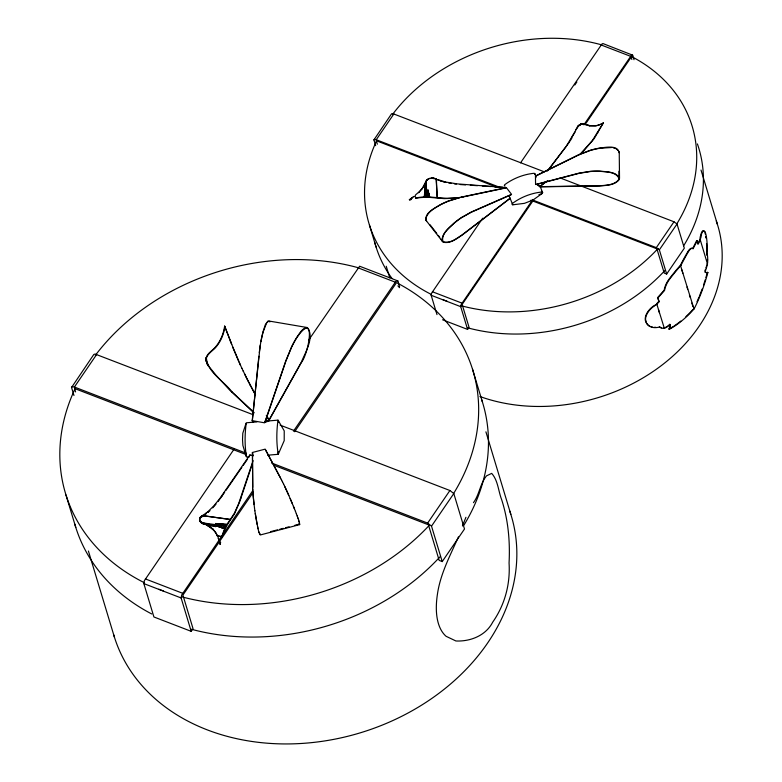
<?xml version="1.0" encoding="UTF-8"?>
<svg xmlns="http://www.w3.org/2000/svg" width="782" height="782" viewBox="0 0 782 782"><rect width="100%" height="100%" fill="white"/><g stroke="black" fill="none" stroke-linecap="round" stroke-linejoin="round"><path stroke-width="1.17" d="M278.275 451.918L278.255 454.303L267.679 455.192M199.948 521.408C199.566 518.251 202.831 525.093 199.948 521.408L199.586 518.632L200.143 517.332L200.084 518.271M253.456 455.798L249.947 454.909L219.85 498.427L213.985 505.71L208.002 511.584L207.983 512.454L210.006 510.626M212.421 529.023L209.586 526.11L203.31 523.138C208.344 526.208 215.529 529.785 217.758 536.716L215.392 532.102L212.43 528.417M199.576 519.541L199.547 520.431L199.713 518.143L202.215 515.67L230.348 519.404L234.463 513.06L238.627 503.745L253.104 460.647M205.969 514.087L205.998 513.178L208.002 511.584M199.742 518.046L199.654 519.14L200.143 517.332M224.933 326.485C223.847 334.197 220.72 341.705 215.568 347.599C211.912 351.441 205.539 355.165 206.145 360.668C205.138 354.08 211.99 351.313 215.431 347.061C220.475 341.177 223.574 333.748 224.639 326.094L231.736 344.412M200.739 516.667L200.329 517.997L201.091 516.394L200.896 517.44M299.467 524.077L299.526 523.246M258.803 531.692L260.259 534.976L299.692 524.614L299.31 522.347M205.998 513.178L202.47 515.524L201.952 516.736L202.03 515.768M210.338 527.361L210.397 526.697M415.858 198.305A30.664 18.485 -4.6 0 1 420.579 197.582L424.206 197.347L425.672 182.695L425.828 185.139M252.752 422.436L252.224 420.667L260.23 345.087M258.862 356.269L252.381 420.305L253.016 422.378M421.606 189.508L425.877 181.766L423.443 187.035L418.546 192.704L421.635 189.224M254.023 412.935L229.644 390.023L215.861 375.018L207.631 364.891L206.419 361.147L206.37 357.423L206.145 360.668M253.876 412.358L231.746 391.626C223.476 380.697 207.044 372.105 206.37 357.423L206.36 360.873M259.282 352.555L260.865 341.47A58.591 14.78 -87.1 0 1 263.133 331.421L265.362 324.628L268.128 320.884L307.424 327.56C315.087 337.687 304.56 353.484 300.708 363.698L268.666 421.039M619.09 152.725C617.956 144.572 605.366 147.475 599.598 148.081A54.017 32.912 -10.6 0 0 590.107 150.32L578.758 154.68L535.465 175.999L535.562 184.493L578.973 173.145L590.351 171.326A53.763 30.918 7.7 0 1 599.862 171.131C606.177 171.893 618.122 171.405 619.393 179.401C614.926 185.422 606.294 185.383 599.491 185.969L539.932 186.839M256.858 421.909L246.281 422.798C244.737 433.961 244.6 445.906 246.516 456.962L248.871 456.766M618.953 171.219L618.904 179.361C614.525 185.256 606.06 185.217 599.403 185.784L540.342 186.654M703.917 231.14A15.005 3.441 -89.1 0 0 700.301 237.005L699.792 239.849L697.71 243.964L696.684 240.573L698.209 244.092L700.291 239.966L699.792 239.849L700.33 239.859L700.848 237.014A15.005 3.441 -89.1 0 1 704.807 231.57L704.259 231.56A15.532 3.558 -89.1 0 1 704.426 231.834M425.985 218.198C427.734 211.746 434.469 208.325 439.816 205.177A53.723 32.277 -30.2 0 1 448.516 201.13L459.836 197.631M219.986 544.086C221.15 538.935 220.055 547.576 219.468 542.073L220.661 542.249M201.952 516.736L202.215 515.67M458.438 536.892C450.168 555.601 440.178 574.086 437.343 594.809A83.048 40.019 -61.4 0 0 446.092 636.304L455.906 640.976C470.363 641.67 485.778 635.619 492.699 622.179C504.869 604.682 510.363 584.232 509.062 562.981C510.167 541.515 508.271 520.118 501.633 499.6C498.3 491.047 498.036 480.422 491.692 473.384L486.482 475.867C480.031 483.863 479.454 494.468 473.472 502.67M245.988 423.551L242.801 433.218L242.528 439.504L242.889 445.427L246.213 456.551M221.238 524.067L227.181 524.859L234.473 513.891L239.751 501.614L252.498 463.423M264.951 422.485L285.948 360.961L291.715 346.973A57.448 22.258 -73.8 0 1 296.886 337.589C317.033 308.509 308.655 355.204 300.611 363.464L268.832 420.325M534.605 174.63L534.927 173.76L534.204 173.291C523.705 174.249 513.119 178.452 504.654 184.728L504.331 185.598L505.055 186.067M542.64 192.499L542.327 193.379L533.031 200.026L524.458 203.34L512.777 204.806L512.054 204.346L512.376 203.467C520.832 197.201 531.418 192.998 541.916 192.04L542.64 192.499L539.922 185.891M278.011 420.139C276.466 431.302 276.329 443.247 278.255 454.303L284.208 440.647L284.228 430.862L278.011 420.139L265.088 421.224M462.436 526.003L465.935 517.283M547.253 171.082L566.168 146.488L578.563 125.54L582.639 123.732L589.716 125.638L595.835 125.677A32.023 25.004 -87.4 0 0 600.429 124.367M649.979 326.338A24.78 13.949 -45 0 1 645.336 320.063A12.502 7.038 -45 0 1 653.156 306.261L657.124 303.983L659.109 301.735L657.525 297.678L664.123 290.22A13.9 6.696 -61.4 0 1 669.226 278.881A142.383 68.611 -61.4 0 1 680.438 265.235A142.383 52.404 -76 0 1 687.984 251.452A11.173 4.115 -76 0 1 692.666 248.529L696.684 240.573M669.382 329.242A6.188 2.981 -61.4 0 0 670.047 324.471L669.617 324.237A6.188 2.981 -61.4 0 1 668.952 329.007L669.382 329.242A80.184 38.641 -61.4 0 0 690.526 312.78L694.015 309.017L680.438 265.235L680.946 265.362A142.383 52.404 -76 0 1 688.492 251.569A11.173 4.115 -76 0 1 693.175 248.647L697.192 240.7M572.082 136.977L575.053 132.08M225.998 526.149L225.392 527.332L207.826 525.064M226.027 526.96L225.441 528.085L219.009 527.224M577.497 127.28L575.767 129.656M579.667 154.65L592.218 140.76L603.333 122.901L594.183 138.639L581.935 152.881M425.916 184.132L425.76 181.737L427.207 179.762L426.229 180.916M571.955 137.876L570 141.151M425.76 181.737L426.503 180.544M234.15 449.044L144.406 580.635L143.839 583.597L153.917 616.978L191.199 631.338L193.037 628.65L182.91 595.112L253.251 492.23M252.85 490.588L181.688 594.994L181.121 597.956L191.199 631.338M482.68 218.217L431.654 293.084L431.156 295.273L436.991 314.618M532.219 200.397L461.214 304.472L460.715 306.661L467.587 329.418L442.573 319.789M266.75 322.595L263.202 331.754A57.721 14.555 -87.1 0 0 260.963 341.646M569.501 141.962L548.026 170.505M73.967 395.477L71.553 387.481L93.811 354.481L95.062 354.031L252.782 414.577M71.553 387.481L72.159 386.631L74.398 387.031L96.675 354.442M375.653 145.657L373.913 139.91L391.587 113.781L392.623 113.537L544.204 171.786M373.913 139.91L374.451 139.372L376.23 139.743L393.903 113.898M308.489 340.317L359.632 266.232L397.872 280.933L399.612 286.691M293.455 431.195L395.33 282.194L396.914 280.601L397.872 280.933M294.618 431.723L395.985 283.455M520.558 162.822L601.984 43.948L602.951 43.557L632.658 55.17L634.036 59.715M574.809 84.994L576.872 81.973M583.871 124.846L630.703 56.353L631.944 55.033L632.658 55.17M532.913 200.906L462.133 304.423L469.044 327.296L467.587 329.418M585.132 124.524L631.172 57.184L631.866 59.471M271.52 462.964L427.627 523.099L449.904 490.51L453.804 493.55L464.498 528.994L442.221 561.584L439.171 560.401L428.419 524.79L273.671 465.182M442.221 561.584L431.517 526.139L453.804 493.55M532.219 199.83L656.323 247.64L673.996 221.785L677.026 224.004L684.328 248.168L666.655 274.023L664.231 273.094L656.9 248.813L530.802 200.241M666.655 274.023L659.353 249.849L677.026 224.004M219.977 498.984L224.659 492.249M226.037 490.255L241.843 467.353M243.222 465.358L247.347 459.386M248.725 457.392L249.947 454.909M218.022 501.604L219.331 499.854M577.761 126.88L579.091 125.384L578.563 125.54L577.263 126.997L581.182 124.064L578.7 125.403M216.037 504.097L212.694 507.889M659.109 301.735L657.955 297.913L664.553 290.454A13.9 6.696 -61.4 0 1 669.656 279.115A142.383 68.611 -61.4 0 1 680.868 265.469M658.679 301.5L656.694 303.748L664.329 328.284L663.693 328.332A14.614 8.231 -45 0 1 659.656 327.032A24.78 13.949 -45 0 1 645.658 320.385L645.336 320.063M428.086 179.205C430.54 176.879 423.766 183.086 428.702 178.667L428.37 179.029M437.852 180.016L443.101 181.629L457.304 183.897L505.172 187.485M692.891 309.535L690.095 312.556A80.184 38.641 -61.4 0 1 685.882 316.661M429.65 178.276L429.289 178.638L432.896 177.973L432.466 178.335L436.073 178.814L437.334 197.65L447.206 198.315L460.09 197.543M440.432 180.857L443.433 181.258M431.762 177.934L431.097 178.316L434.577 178.306L432.935 178.404L433.932 178.609M424.489 185.226L425.349 196.956L426.884 196.947L425.916 182.421L424.401 196.986L420.53 197.24A32.14 19.374 -4.6 0 0 415.584 198.002C414.558 194.552 415.506 195.197 418.487 192.362M429.699 178.54L432.896 177.973M409.856 199.938L411.244 198.814L410.775 198.599L409.377 199.693L411.293 199.469L411.244 198.814M547.508 180.71L539.893 186.634L545.582 181.835M509.923 198.335L462.084 234.903C456.649 238.422 450.178 243.828 443.296 241.746L441.243 239.204M510.353 198.227L462.113 235.108C456.571 238.706 449.963 244.209 442.935 242.088L425.946 220.25C424.743 212.655 434.372 208.442 439.709 205.021A54.535 32.776 -30.2 0 1 448.536 200.915L460.012 197.367L506.355 187.631L511.555 194.347L471.331 211.99L461.409 217.552A55.141 30.459 -47.8 0 0 453.824 223.271C448.956 228.021 440.989 233.808 442.338 241.442M579.237 125.237L580.879 124.172M435.857 178.736L435.359 179.088L440.823 180.495M205.295 514.566L202.391 516.491L202.47 515.524L230.25 519.531L227.103 524.155L215.47 523.52L226.604 525.005L226.066 526.042L202.782 522.923L200.915 521.721L200.915 522.562L202.802 523.745L221.423 526.237M645.658 320.385A12.502 7.038 -45 0 1 653.478 306.593L657.017 304.081M267.424 321.852L268.685 321.441M601.299 123.976L603.333 122.901M265.391 421.84L268.959 419.983L266.721 415.799M266.427 421.957L269.106 420.56L268.959 419.983M535.983 175.989L579.051 154.787L590.244 150.486A53.215 32.424 -10.6 0 1 599.589 148.277L611.465 147.524M580.322 124.367L582.952 123.986L589.716 125.638M597.223 133.136L597.829 132.852M601.905 123.693L599.823 124.651A32.023 25.004 -87.4 0 1 595.229 125.961L588.983 125.892M511.193 194.747L471.184 212.293L461.4 217.777A54.32 29.999 -47.8 0 0 453.931 223.408C449.181 228.041 441.41 233.681 442.729 241.12M584.711 124.514L585.298 124.26M583.841 124.172L584.428 123.937M582.952 123.986L583.528 123.751M582.062 123.957L582.639 123.732M538.915 194.698L542.327 193.379L541.418 191.17M436.073 178.814L435.359 179.088L436.385 178.941L437.109 197.621L429.631 196.996L427.92 189.498L428.419 196.956L427.04 196.956L426.024 181.365M581.182 124.084L581.749 123.869M409.377 199.693L411.293 199.469M577.957 126.137L578.475 125.99M252.801 489.64L252.4 452.485L265.176 449.132L281.461 479.786M270.572 531.662L277.512 529.844M279.819 529.238L283.289 528.329M285.596 527.723L289.066 526.804M294.843 525.289L298.304 524.38M536.081 184.581L579.267 173.301L590.488 171.512A52.961 30.459 7.7 0 1 599.853 171.307C606.246 172.001 616.021 171.629 619.041 178.492M461.018 197.387L505.934 187.944M461.028 197.426L462.885 197.152M458.203 198.11L444.225 198.628L429.533 197.367L429.298 193.936M663.371 328L664.739 328.117A14.614 7.038 -61.4 0 0 670.047 324.471M426.64 197.318L425.173 197.318L424.792 191.58M426.777 197.318L428.096 197.318M700.301 237.005L700.848 237.014M705.804 236.379A15.532 3.558 -89.1 0 1 705.902 236.995L706.439 237.005A21.632 4.956 -89.1 0 1 707.104 253.583A8.309 1.906 -89.1 0 1 707.7 259.966A33.704 7.722 -89.1 0 1 707.622 263.016L707.045 263.886M706.557 243.466A21.632 4.956 -89.1 0 1 706.566 253.583L707.104 253.583M707.153 259.956L707.7 259.966M307.424 327.56C302.214 327.756 299.565 333.591 296.837 337.257A58.318 22.6 -73.8 0 0 291.588 346.788L285.743 360.981L264.629 422.818L252.224 420.667M221.189 524.693L227.083 525.025L221.189 524.233M460.187 184.542L465.486 184.904M470.295 185.217L477.509 185.686M482.318 185.999L490.744 186.546M494.351 186.781L502.767 187.328M454.371 183.887L456.307 184.132M207.582 525.719L210.641 526.12M217.552 524.663L219.82 524.957M224.336 525.563L226.604 525.866L226.076 526.863L223.72 526.657M448.643 182.92L451.497 183.447M219.468 542.073L220.25 544.145M204.18 524.048L215.715 526.677M204.288 523.266L225.03 528.094L223.584 531.467A34.848 10.391 -83 0 0 221.883 536.511L217.367 535.905L222.088 536.823A33.255 9.912 -83 0 1 223.72 532.014L225.069 528.867L221.56 528.036M443.101 181.629L445.838 182.314M692.666 248.529L693.175 248.647M687.984 251.452L688.492 251.569M704.983 272.048A15.757 5.797 -76 0 0 707.378 272.371L707.886 272.498A80.184 29.511 -76 0 1 694.504 308.128L694.015 309.017M613.264 147.798L616.206 148.727L618.552 150.926M601.133 44.965L630.703 56.353M560.137 177.925L673.996 221.785M376.23 139.743L499.199 187.113M496.717 187.113L376.298 140.721L377.344 144.191M432.407 291.754L461.976 303.133M431.156 295.273L460.715 306.661M358.048 267.835L395.33 282.194M280.122 425.115L449.904 490.51M74.398 387.031L246.447 453.306M246.359 454.665L74.544 388.488L75.59 391.929M145.354 578.915L182.636 593.274M143.839 583.597L181.121 597.956M656.323 247.64L659.353 249.849M427.627 523.099L431.517 526.139M207.631 364.891L208.677 366.308L207.22 364.07M536.892 184.327L539.863 186.272M537.908 185.344L539.893 186.634M260.171 534.399L259.184 532.894M659.656 327.032L659.324 326.71A14.614 8.231 -45 0 0 661.523 327.805M298.929 523.793L299.692 524.614M425.946 220.25L426.591 220.964M430.1 224.815L436.786 233.447M438.272 235.372L439.758 237.288M224.639 326.094L230.661 341.617M269.34 321.216L269.868 321.94M244.61 373.855L245.968 376.631A71.68 9.042 68.2 0 0 249.966 384.402L255.548 394.871M249.223 383.297A73.303 9.247 68.2 0 0 250.113 384.979L254.58 393.346M266.31 415.33L269.106 420.56M265.43 449.748L280.533 478.007M207.406 364.207L207.807 364.998M281.295 479.337L282.488 481.839M282.341 481.419L283.612 484.146M243.241 371L246.027 377.032A73.303 9.247 68.2 0 0 248.774 382.437M283.475 483.765L284.814 486.678A58.943 3.744 68.5 0 1 288.793 495.456M241.873 368.087L243.231 371.274M241.834 368.302L230.377 341.226M239.067 362.222L240.445 365.272M238.608 361.196L232.625 347.012M290.171 498.515L294.531 508.994M292.36 503.745L288.734 495.25A59.833 3.802 68.5 0 0 284.697 486.336M534.927 173.76L535.836 175.96M509.141 195.989L512.777 204.806M426.043 219.175L426.395 220.016M293.416 506.325L295.537 511.536M295.42 511.34L296.466 513.95M296.329 513.696L297.307 516.198M297.15 515.885L298.04 518.251M297.864 517.88L298.665 520.059M298.47 519.639L299.164 521.594M701.014 170.046L717.417 224.366M700.291 239.966L707.514 264.14A33.704 12.404 -76 0 1 705.1 271.794A15.757 5.797 -76 0 0 707.886 272.498M681.826 269.819L682.862 273.26M687.016 287.014L687.701 289.301M689.431 295.029L690.125 297.326M691.855 303.054L692.891 306.495M658.434 309.516L659.48 312.976M535.465 175.999L535.953 177.602M472.504 369.172L482.308 401.655M485.915 431.84L510.832 514.37M386.249 266.251L389.739 277.805M369.427 225.001L376.122 247.151M252.4 452.485L253.124 455.212M240.592 498.242L240.739 498.74M221.765 495.739L221.912 496.228M88.415 551.036L114.387 637.056M65.981 494.977L75.795 527.459M298.959 521.144L299.526 522.845M258.852 532.19L257.503 526.296M249.966 384.402L250.113 384.979M231.746 391.626L231.892 392.202M215.392 532.102L215.519 532.64M427.842 190.837L429.298 197.367L429.054 193.731M257.982 528.769L254.824 510.666M278.314 420.55L278.607 422.104M257.043 524.302L255.225 513.491M199.83 521.223L199.537 520.128M254.473 507.889L254.883 510.744M212.733 528.7L212.812 529.375M254.531 508.036L254.052 504.361A59.168 5.494 80.1 0 1 253.075 494.644L252.86 491.8M211.218 527.312L211.287 528.036M253.026 493.129L253.163 494.996A58.288 5.415 80.1 0 0 254.121 504.566M424.753 190.955L424.372 185.373M427.666 190.837L427.881 194.083M426.161 190.006L426.317 192.44M426.307 190.124L426.464 192.528M410.775 198.599L410.814 199.215M252.703 489.209L252.957 492.191M209.439 526.022L209.478 526.785M203.955 523.393L203.975 524.214M252.703 487.342L252.498 453.14M202.782 522.923L202.802 523.745M619.227 151.737L619.53 178.501M201.766 522.356L201.776 523.187M509.727 510.998A207.504 164.181 -16.8 0 1 362.516 732.138A207.504 164.181 -16.8 0 1 113.703 634.798M396.542 282.654A212.772 168.355 -16.8 0 1 454.01 492.856M429.338 525.25A212.772 168.355 -16.8 0 1 181.424 596.734M163.35 590.948A212.772 168.355 -16.8 0 1 158.863 589.217M144.142 582.61A212.772 168.355 -16.8 0 1 75.15 388.576M95.296 355.409A212.772 168.355 -16.8 0 1 358.224 267.727M481.585 399.416A212.772 168.355 -16.8 0 1 463.824 525.338M439.963 556.843A212.772 168.355 -16.8 0 1 191.238 629.217M151.757 613.978A212.772 168.355 -16.8 0 1 74.779 524.067M716.263 220.925A164.572 130.213 -16.8 0 1 659.744 366.787A164.572 130.213 -16.8 0 1 479.923 396.523M630.937 56.236A168.756 133.526 -16.8 0 1 676.919 223.701M658.053 248.49A168.756 133.526 -16.8 0 1 460.706 305.606M447.099 301.265A168.756 133.526 -16.8 0 1 442.632 299.535M431.42 294.482A168.756 133.526 -16.8 0 1 376.787 140.379M392.437 114.583A168.756 133.526 -16.8 0 1 601.72 44.887M697.388 143.917A168.756 133.526 -16.8 0 1 683.615 245.861M664.749 270.64A168.756 133.526 -16.8 0 1 467.392 327.756M399.504 287.688A168.756 133.526 -16.8 0 1 397.911 285.87M391.968 278.421A168.756 133.526 -16.8 0 1 374.783 242.557M705.902 236.995A21.632 4.956 -89.1 0 1 706.078 238.197M705.041 233.261A15.532 3.558 -89.1 0 1 705.325 234.18M704.807 231.57A15.532 3.558 -89.1 0 1 706.439 237.005M668.727 325.107A14.614 7.038 -61.4 0 1 667.828 325.879M666.929 326.544A14.614 7.038 -61.4 0 1 664.309 327.883M706.566 253.583A8.309 1.906 -89.1 0 1 706.908 255.372M706.742 264.99A33.704 12.404 -76 0 1 706.469 265.968M706.175 266.936A33.704 12.404 -76 0 1 705.882 267.903M705.256 269.8A33.704 12.404 -76 0 1 704.924 270.738M680.79 321.079A80.184 38.641 -61.4 0 1 673.986 326.035M673.146 326.573A80.184 38.641 -61.4 0 1 668.952 329.007M655.844 327.287A24.78 13.949 -45 0 1 654.221 327.316M652.696 327.159A24.78 13.949 -45 0 1 651.269 326.837M707.378 272.371A80.184 29.511 -76 0 1 705.863 277.708M705.217 279.809A80.184 29.511 -76 0 1 703.536 285.019M702.099 289.105A80.184 29.511 -76 0 1 699.431 296.046M699.03 297.004A80.184 29.511 -76 0 1 696.997 301.725M414.157 196.468L413.179 196.732L414.157 196.468M412.681 197.66L411.283 198.217L412.681 197.66M219.058 540.118L219.527 541.525L219.058 540.118M207.122 363.65L206.204 360.952L207.122 363.65M218.696 539.042L218.168 537.928L218.696 539.042"/></g></svg>
